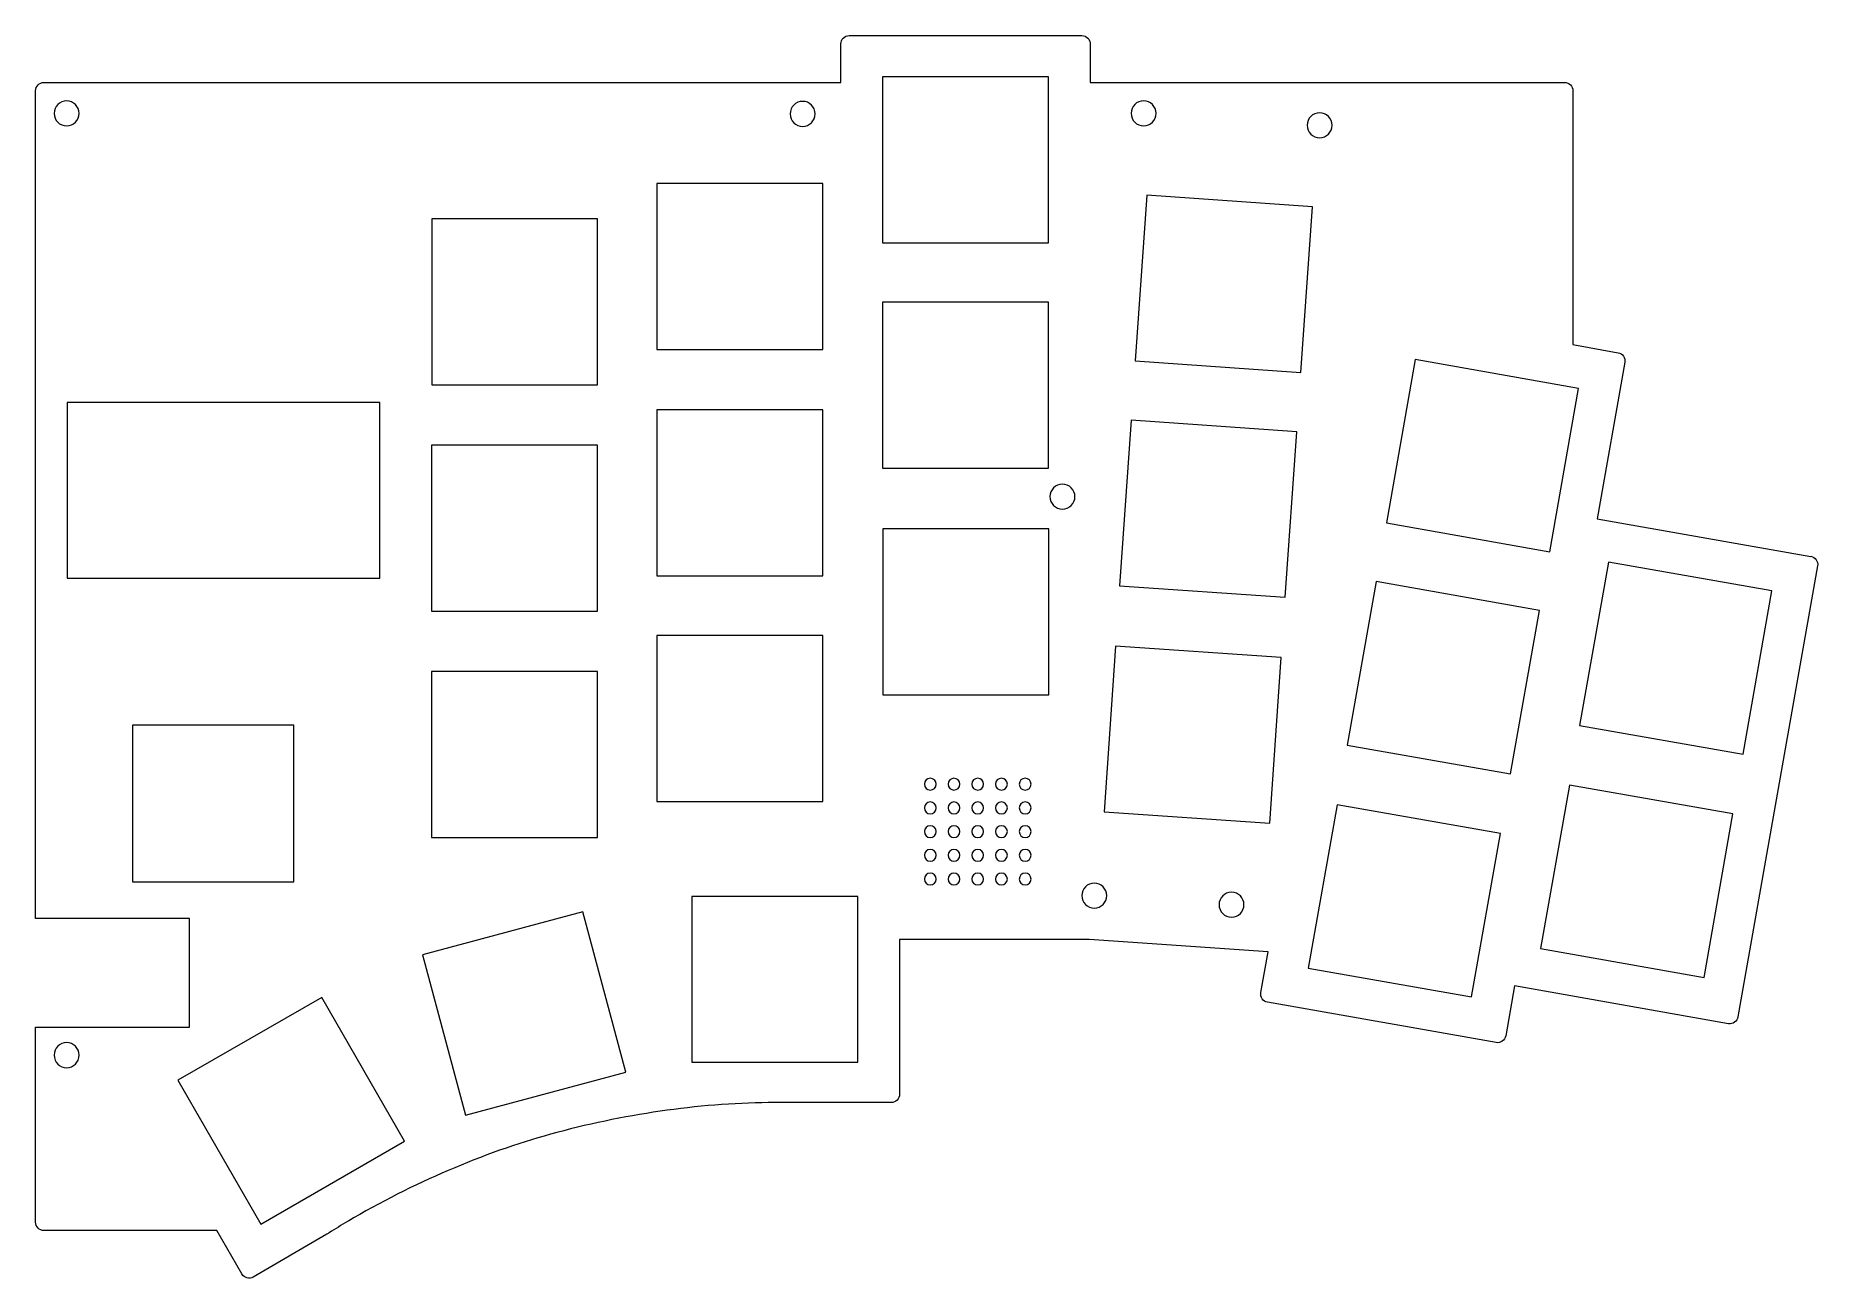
# Model space of a CAD drawing. Header units: millimetres. Extents: x 0 to 150, y 0 to 105.
import ezdxf

# ---------------------------------------------------------------- set-up
doc = ezdxf.new("R2010")
doc.units = ezdxf.units.MM
doc.header["$MEASUREMENT"] = 0
doc.layers.add('PCB holes', color=7, linetype='Continuous', lineweight=0)

msp = doc.modelspace()

# ---------------------------------------------------------------- linework, layer by layer
at = {"layer": 'PCB holes', "color": 5, "lineweight": 9, "true_color": 0x0000ff}
for points, knots in [([(149.74, 60.92), (149.74, 60.92), (131.73, 64.1), (131.73, 64.1), (131.73, 64.1), (134.06, 77.29), (134.06, 77.29), (134.12, 77.67), (133.87, 78.04), (133.49, 78.1), (133.49, 78.1), (129.68, 78.78), (129.68, 78.78), (129.68, 78.78), (129.68, 100.19), (129.68, 100.19), (129.68, 100.58), (129.37, 100.89), (128.98, 100.89), (128.98, 100.89), (88.98, 100.89), (88.98, 100.89), (88.98, 100.89), (88.98, 104.14), (88.98, 104.14), (88.98, 104.53), (88.66, 104.84), (88.28, 104.84), (88.28, 104.84), (68.65, 104.84), (68.65, 104.84), (68.27, 104.84), (67.95, 104.53), (67.95, 104.14), (67.95, 104.14), (67.95, 100.89), (67.95, 100.89), (67.95, 100.89), (0.75, 100.89), (0.75, 100.89), (0.36, 100.89), (0.05, 100.58), (0.05, 100.19), (0.05, 100.19), (0.05, 30.37), (0.05, 30.37), (0.05, 30.37), (13.02, 30.37), (13.02, 30.37), (13.02, 30.37), (13.02, 21.22), (13.02, 21.22), (13.02, 21.22), (0.05, 21.22), (0.05, 21.22), (0.05, 21.22), (0.05, 4.76), (0.05, 4.76), (0.05, 4.37), (0.36, 4.06), (0.75, 4.06), (0.75, 4.06), (15.32, 4.06), (15.32, 4.06), (15.32, 4.06), (17.44, 0.4), (17.44, 0.4), (17.63, 0.06), (18.06, -0.05), (18.4, 0.14), (18.4, 0.14), (24.61, 3.76), (24.61, 3.76), (24.64, 3.78), (24.68, 3.8), (24.72, 3.82), (24.74, 3.84), (24.77, 3.86), (24.8, 3.88), (25.32, 4.2), (25.83, 4.52), (26.34, 4.82), (26.51, 4.92), (26.69, 5.02), (26.86, 5.13), (32.4, 8.33), (38.35, 10.82), (44, 12.33), (50.16, 13.98), (56.5, 14.84), (62.38, 14.86), (62.38, 14.86), (72.2, 14.86), (72.2, 14.86), (72.59, 14.86), (72.9, 15.18), (72.9, 15.56), (72.9, 15.56), (72.9, 28.62), (72.9, 28.62), (72.9, 28.62), (88.88, 28.62), (88.88, 28.62), (88.88, 28.62), (103.97, 27.56), (103.97, 27.56), (103.97, 27.56), (103.36, 24.13), (103.36, 24.13), (103.3, 23.75), (103.55, 23.39), (103.93, 23.32), (103.93, 23.32), (123.2, 19.92), (123.2, 19.92), (123.58, 19.85), (123.94, 20.11), (124.01, 20.49), (124.01, 20.49), (124.75, 24.69), (124.75, 24.69), (124.75, 24.69), (142.79, 21.51), (142.79, 21.51), (143.17, 21.44), (143.53, 21.7), (143.6, 22.08), (143.6, 22.08), (150.31, 60.12), (150.31, 60.12), (150.38, 60.5), (150.12, 60.87), (149.74, 60.93), (149.74, 60.93), (149.74, 60.92), (149.74, 60.92), (149.74, 60.92), (149.74, 60.92), (149.74, 60.92)], [0, 0, 0, 0, 1, 1, 1, 2, 2, 2, 3, 3, 3, 4, 4, 4, 5, 5, 5, 6, 6, 6, 7, 7, 7, 8, 8, 8, 9, 9, 9, 10, 10, 10, 11, 11, 11, 12, 12, 12, 13, 13, 13, 14, 14, 14, 15, 15, 15, 16, 16, 16, 17, 17, 17, 18, 18, 18, 19, 19, 19, 20, 20, 20, 21, 21, 21, 22, 22, 22, 23, 23, 23, 24, 24, 24, 25, 25, 25, 26, 26, 26, 27, 27, 27, 28, 28, 28, 29, 29, 29, 30, 30, 30, 31, 31, 31, 32, 32, 32, 33, 33, 33, 34, 34, 34, 35, 35, 35, 36, 36, 36, 37, 37, 37, 38, 38, 38, 39, 39, 39, 40, 40, 40, 41, 41, 41, 42, 42, 42, 43, 43, 43, 44, 44, 44, 45, 45, 45, 46, 46, 46, 46]), ([(71.46, 101.37), (71.46, 101.37), (85.46, 101.37), (85.46, 101.37), (85.46, 101.37), (85.46, 87.36), (85.46, 87.36), (85.46, 87.36), (71.46, 87.36), (71.46, 87.36), (71.46, 87.36), (71.46, 101.37), (71.46, 101.37)], [0, 0, 0, 0, 1, 1, 1, 2, 2, 2, 3, 3, 3, 4, 4, 4, 4]), ([(1.61, 98.28), (1.61, 98.86), (2.07, 99.33), (2.66, 99.33), (3.24, 99.33), (3.71, 98.86), (3.71, 98.28), (3.71, 97.7), (3.24, 97.23), (2.66, 97.23), (2.07, 97.23), (1.61, 97.7), (1.61, 98.28)], [0, 0, 0, 0, 1, 1, 1, 2, 2, 2, 3, 3, 3, 4, 4, 4, 4]), ([(64.72, 99.3), (65.3, 99.3), (65.77, 98.83), (65.77, 98.24), (65.77, 97.66), (65.3, 97.19), (64.72, 97.19), (64.14, 97.19), (63.67, 97.66), (63.67, 98.24), (63.67, 98.83), (64.14, 99.3), (64.72, 99.3)], [0, 0, 0, 0, 1, 1, 1, 2, 2, 2, 3, 3, 3, 4, 4, 4, 4]), ([(93.48, 99.34), (94.06, 99.34), (94.53, 98.87), (94.53, 98.29), (94.53, 97.7), (94.06, 97.23), (93.48, 97.23), (92.9, 97.23), (92.43, 97.7), (92.43, 98.29), (92.43, 98.87), (92.9, 99.34), (93.48, 99.34)], [0, 0, 0, 0, 1, 1, 1, 2, 2, 2, 3, 3, 3, 4, 4, 4, 4]), ([(108.32, 98.33), (108.9, 98.33), (109.37, 97.86), (109.37, 97.28), (109.37, 96.7), (108.9, 96.23), (108.32, 96.23), (107.74, 96.23), (107.27, 96.7), (107.27, 97.28), (107.27, 97.86), (107.74, 98.33), (108.32, 98.33)], [0, 0, 0, 0, 1, 1, 1, 2, 2, 2, 3, 3, 3, 4, 4, 4, 4]), ([(52.44, 92.37), (52.44, 92.37), (66.44, 92.37), (66.44, 92.37), (66.44, 92.37), (66.44, 78.37), (66.44, 78.37), (66.44, 78.37), (52.44, 78.37), (52.44, 78.37), (52.44, 78.37), (52.44, 92.37), (52.44, 92.37)], [0, 0, 0, 0, 1, 1, 1, 2, 2, 2, 3, 3, 3, 4, 4, 4, 4]), ([(92.77, 77.41), (92.77, 77.41), (93.75, 91.38), (93.75, 91.38), (93.75, 91.38), (107.72, 90.4), (107.72, 90.4), (107.72, 90.4), (106.74, 76.44), (106.74, 76.44), (106.74, 76.44), (92.77, 77.41), (92.77, 77.41), (92.77, 77.41), (92.77, 77.41), (92.77, 77.41)], [0, 0, 0, 0, 1, 1, 1, 2, 2, 2, 3, 3, 3, 4, 4, 4, 5, 5, 5, 5]), ([(33.45, 89.4), (33.45, 89.4), (47.44, 89.4), (47.44, 89.4), (47.44, 89.4), (47.44, 75.4), (47.44, 75.4), (47.44, 75.4), (33.45, 75.4), (33.45, 75.4), (33.45, 75.4), (33.45, 89.4), (33.45, 89.4), (33.45, 89.4), (33.45, 89.4), (33.45, 89.4)], [0, 0, 0, 0, 1, 1, 1, 2, 2, 2, 3, 3, 3, 4, 4, 4, 5, 5, 5, 5]), ([(71.47, 82.35), (71.47, 82.35), (85.47, 82.35), (85.47, 82.35), (85.47, 82.35), (85.47, 68.35), (85.47, 68.35), (85.47, 68.35), (71.47, 68.35), (71.47, 68.35), (71.47, 68.35), (71.47, 82.35), (71.47, 82.35), (71.47, 82.35), (71.47, 82.35), (71.47, 82.35)], [0, 0, 0, 0, 1, 1, 1, 2, 2, 2, 3, 3, 3, 4, 4, 4, 5, 5, 5, 5]), ([(116.38, 77.53), (116.38, 77.53), (130.16, 75.09), (130.16, 75.09), (130.16, 75.09), (127.73, 61.31), (127.73, 61.31), (127.73, 61.31), (113.95, 63.74), (113.95, 63.74), (113.95, 63.74), (116.38, 77.53), (116.38, 77.53), (116.38, 77.53), (116.38, 77.53), (116.38, 77.53)], [0, 0, 0, 0, 1, 1, 1, 2, 2, 2, 3, 3, 3, 4, 4, 4, 5, 5, 5, 5]), ([(2.7, 73.9), (2.7, 73.9), (29.08, 73.9), (29.08, 73.9), (29.08, 73.9), (29.08, 59.08), (29.08, 59.08), (29.08, 59.08), (2.7, 59.08), (2.7, 59.08), (2.7, 59.08), (2.7, 73.9), (2.7, 73.9), (2.7, 73.9), (2.7, 73.9), (2.7, 73.9)], [0, 0, 0, 0, 1, 1, 1, 2, 2, 2, 3, 3, 3, 4, 4, 4, 5, 5, 5, 5]), ([(52.44, 73.28), (52.44, 73.28), (66.44, 73.28), (66.44, 73.28), (66.44, 73.28), (66.44, 59.28), (66.44, 59.28), (66.44, 59.28), (52.44, 59.28), (52.44, 59.28), (52.44, 59.28), (52.44, 73.28), (52.44, 73.28)], [0, 0, 0, 0, 1, 1, 1, 2, 2, 2, 3, 3, 3, 4, 4, 4, 4]), ([(105.41, 57.47), (105.41, 57.47), (91.45, 58.45), (91.45, 58.45), (91.45, 58.45), (92.42, 72.41), (92.42, 72.41), (92.42, 72.41), (106.39, 71.44), (106.39, 71.44), (106.39, 71.44), (105.41, 57.47), (105.41, 57.47), (105.41, 57.47), (105.41, 57.47), (105.41, 57.47)], [0, 0, 0, 0, 1, 1, 1, 2, 2, 2, 3, 3, 3, 4, 4, 4, 5, 5, 5, 5]), ([(33.42, 70.3), (33.42, 70.3), (47.42, 70.3), (47.42, 70.3), (47.42, 70.3), (47.42, 56.3), (47.42, 56.3), (47.42, 56.3), (33.42, 56.3), (33.42, 56.3), (33.42, 56.3), (33.42, 70.3), (33.42, 70.3)], [0, 0, 0, 0, 1, 1, 1, 2, 2, 2, 3, 3, 3, 4, 4, 4, 4]), ([(86.63, 64.91), (86.06, 64.91), (85.58, 65.38), (85.58, 65.96), (85.58, 66.54), (86.05, 67.01), (86.63, 67.01), (87.22, 67.01), (87.69, 66.54), (87.69, 65.96), (87.69, 65.38), (87.22, 64.91), (86.63, 64.91)], [0, 0, 0, 0, 1, 1, 1, 2, 2, 2, 3, 3, 3, 4, 4, 4, 4]), ([(85.49, 49.25), (85.49, 49.25), (71.49, 49.25), (71.49, 49.25), (71.49, 49.25), (71.49, 63.25), (71.49, 63.25), (71.49, 63.25), (85.49, 63.25), (85.49, 63.25), (85.49, 63.25), (85.49, 49.25), (85.49, 49.25)], [0, 0, 0, 0, 1, 1, 1, 2, 2, 2, 3, 3, 3, 4, 4, 4, 4]), ([(144.03, 44.23), (144.03, 44.23), (130.24, 46.66), (130.24, 46.66), (130.24, 46.66), (132.67, 60.44), (132.67, 60.44), (132.67, 60.44), (146.46, 58.01), (146.46, 58.01), (146.46, 58.01), (144.03, 44.23), (144.03, 44.23), (144.03, 44.23), (144.03, 44.23), (144.03, 44.23)], [0, 0, 0, 0, 1, 1, 1, 2, 2, 2, 3, 3, 3, 4, 4, 4, 5, 5, 5, 5]), ([(124.43, 42.58), (124.43, 42.58), (110.65, 45.01), (110.65, 45.01), (110.65, 45.01), (113.08, 58.8), (113.08, 58.8), (113.08, 58.8), (126.86, 56.37), (126.86, 56.37), (126.86, 56.37), (124.43, 42.58), (124.43, 42.58), (124.43, 42.58), (124.43, 42.58), (124.43, 42.58)], [0, 0, 0, 0, 1, 1, 1, 2, 2, 2, 3, 3, 3, 4, 4, 4, 5, 5, 5, 5]), ([(52.42, 54.26), (52.42, 54.26), (66.42, 54.26), (66.42, 54.26), (66.42, 54.26), (66.42, 40.25), (66.42, 40.25), (66.42, 40.25), (52.42, 40.25), (52.42, 40.25), (52.42, 40.25), (52.42, 54.26), (52.42, 54.26)], [0, 0, 0, 0, 1, 1, 1, 2, 2, 2, 3, 3, 3, 4, 4, 4, 4]), ([(104.11, 38.42), (104.11, 38.42), (90.14, 39.39), (90.14, 39.39), (90.14, 39.39), (91.12, 53.36), (91.12, 53.36), (91.12, 53.36), (105.08, 52.38), (105.08, 52.38), (105.08, 52.38), (104.11, 38.42), (104.11, 38.42)], [0, 0, 0, 0, 1, 1, 1, 2, 2, 2, 3, 3, 3, 4, 4, 4, 4]), ([(33.42, 51.21), (33.42, 51.21), (47.42, 51.21), (47.42, 51.21), (47.42, 51.21), (47.42, 37.2), (47.42, 37.2), (47.42, 37.2), (33.42, 37.2), (33.42, 37.2), (33.42, 37.2), (33.42, 51.21), (33.42, 51.21)], [0, 0, 0, 0, 1, 1, 1, 2, 2, 2, 3, 3, 3, 4, 4, 4, 4]), ([(8.21, 33.48), (8.21, 33.48), (8.21, 46.68), (8.21, 46.68), (8.21, 46.68), (21.81, 46.68), (21.81, 46.68), (21.81, 46.68), (21.81, 33.48), (21.81, 33.48), (21.81, 33.48), (8.21, 33.48), (8.21, 33.48)], [0, 0, 0, 0, 1, 1, 1, 2, 2, 2, 3, 3, 3, 4, 4, 4, 4]), ([(75.49, 41.21), (75.21, 41.21), (74.99, 41.43), (74.99, 41.71), (74.99, 41.99), (75.21, 42.21), (75.49, 42.21), (75.77, 42.21), (75.99, 41.99), (75.99, 41.71), (75.99, 41.43), (75.77, 41.21), (75.49, 41.21)], [0, 0, 0, 0, 1, 1, 1, 2, 2, 2, 3, 3, 3, 4, 4, 4, 4]), ([(77.49, 41.21), (77.22, 41.21), (76.99, 41.43), (76.99, 41.71), (76.99, 41.99), (77.21, 42.21), (77.49, 42.21), (77.77, 42.21), (77.99, 41.99), (77.99, 41.71), (77.99, 41.43), (77.77, 41.21), (77.49, 41.21)], [0, 0, 0, 0, 1, 1, 1, 2, 2, 2, 3, 3, 3, 4, 4, 4, 4]), ([(79.49, 41.21), (79.22, 41.21), (78.99, 41.43), (78.99, 41.71), (78.99, 41.99), (79.21, 42.21), (79.49, 42.21), (79.77, 42.21), (79.99, 41.99), (79.99, 41.71), (79.99, 41.43), (79.77, 41.21), (79.49, 41.21)], [0, 0, 0, 0, 1, 1, 1, 2, 2, 2, 3, 3, 3, 4, 4, 4, 4]), ([(81.49, 41.21), (81.22, 41.21), (80.99, 41.43), (80.99, 41.71), (80.99, 41.99), (81.21, 42.21), (81.49, 42.21), (81.77, 42.21), (81.99, 41.99), (81.99, 41.71), (81.99, 41.43), (81.77, 41.21), (81.49, 41.21)], [0, 0, 0, 0, 1, 1, 1, 2, 2, 2, 3, 3, 3, 4, 4, 4, 4]), ([(83.49, 41.21), (83.22, 41.21), (82.99, 41.43), (82.99, 41.71), (82.99, 41.99), (83.21, 42.21), (83.49, 42.21), (83.77, 42.21), (83.99, 41.99), (83.99, 41.71), (83.99, 41.43), (83.77, 41.21), (83.49, 41.21)], [0, 0, 0, 0, 1, 1, 1, 2, 2, 2, 3, 3, 3, 4, 4, 4, 4]), ([(140.74, 25.41), (140.74, 25.41), (126.95, 27.84), (126.95, 27.84), (126.95, 27.84), (129.38, 41.63), (129.38, 41.63), (129.38, 41.63), (143.17, 39.2), (143.17, 39.2), (143.17, 39.2), (140.74, 25.41), (140.74, 25.41), (140.74, 25.41), (140.74, 25.41), (140.74, 25.41)], [0, 0, 0, 0, 1, 1, 1, 2, 2, 2, 3, 3, 3, 4, 4, 4, 5, 5, 5, 5]), ([(75.49, 39.21), (75.21, 39.21), (74.99, 39.43), (74.99, 39.71), (74.99, 39.99), (75.21, 40.21), (75.49, 40.21), (75.77, 40.21), (75.99, 39.99), (75.99, 39.71), (75.99, 39.43), (75.77, 39.21), (75.49, 39.21)], [0, 0, 0, 0, 1, 1, 1, 2, 2, 2, 3, 3, 3, 4, 4, 4, 4]), ([(77.49, 39.21), (77.22, 39.21), (76.99, 39.43), (76.99, 39.71), (76.99, 39.99), (77.21, 40.21), (77.49, 40.21), (77.77, 40.21), (77.99, 39.99), (77.99, 39.71), (77.99, 39.43), (77.77, 39.21), (77.49, 39.21)], [0, 0, 0, 0, 1, 1, 1, 2, 2, 2, 3, 3, 3, 4, 4, 4, 4]), ([(79.49, 39.21), (79.22, 39.21), (78.99, 39.43), (78.99, 39.71), (78.99, 39.99), (79.21, 40.21), (79.49, 40.21), (79.77, 40.21), (79.99, 39.99), (79.99, 39.71), (79.99, 39.43), (79.77, 39.21), (79.49, 39.21)], [0, 0, 0, 0, 1, 1, 1, 2, 2, 2, 3, 3, 3, 4, 4, 4, 4]), ([(81.49, 39.21), (81.22, 39.21), (80.99, 39.43), (80.99, 39.71), (80.99, 39.99), (81.21, 40.21), (81.49, 40.21), (81.77, 40.21), (81.99, 39.99), (81.99, 39.71), (81.99, 39.43), (81.77, 39.21), (81.49, 39.21)], [0, 0, 0, 0, 1, 1, 1, 2, 2, 2, 3, 3, 3, 4, 4, 4, 4]), ([(83.49, 39.21), (83.22, 39.21), (82.99, 39.43), (82.99, 39.71), (82.99, 39.99), (83.21, 40.21), (83.49, 40.21), (83.77, 40.21), (83.99, 39.99), (83.99, 39.71), (83.99, 39.43), (83.77, 39.21), (83.49, 39.21)], [0, 0, 0, 0, 1, 1, 1, 2, 2, 2, 3, 3, 3, 4, 4, 4, 4]), ([(121.14, 23.77), (121.14, 23.77), (107.36, 26.2), (107.36, 26.2), (107.36, 26.2), (109.79, 39.98), (109.79, 39.98), (109.79, 39.98), (123.57, 37.55), (123.57, 37.55), (123.57, 37.55), (121.14, 23.77), (121.14, 23.77)], [0, 0, 0, 0, 1, 1, 1, 2, 2, 2, 3, 3, 3, 4, 4, 4, 4]), ([(75.49, 37.21), (75.21, 37.21), (74.99, 37.43), (74.99, 37.71), (74.99, 37.99), (75.21, 38.21), (75.49, 38.21), (75.77, 38.21), (75.99, 37.99), (75.99, 37.71), (75.99, 37.43), (75.77, 37.21), (75.49, 37.21)], [0, 0, 0, 0, 1, 1, 1, 2, 2, 2, 3, 3, 3, 4, 4, 4, 4]), ([(77.49, 37.21), (77.22, 37.21), (76.99, 37.43), (76.99, 37.71), (76.99, 37.99), (77.21, 38.21), (77.49, 38.21), (77.77, 38.21), (77.99, 37.99), (77.99, 37.71), (77.99, 37.43), (77.77, 37.21), (77.49, 37.21)], [0, 0, 0, 0, 1, 1, 1, 2, 2, 2, 3, 3, 3, 4, 4, 4, 4]), ([(79.49, 37.21), (79.22, 37.21), (78.99, 37.43), (78.99, 37.71), (78.99, 37.99), (79.21, 38.21), (79.49, 38.21), (79.77, 38.21), (79.99, 37.99), (79.99, 37.71), (79.99, 37.43), (79.77, 37.21), (79.49, 37.21)], [0, 0, 0, 0, 1, 1, 1, 2, 2, 2, 3, 3, 3, 4, 4, 4, 4]), ([(81.49, 37.21), (81.22, 37.21), (80.99, 37.43), (80.99, 37.71), (80.99, 37.99), (81.21, 38.21), (81.49, 38.21), (81.77, 38.21), (81.99, 37.99), (81.99, 37.71), (81.99, 37.43), (81.77, 37.21), (81.49, 37.21)], [0, 0, 0, 0, 1, 1, 1, 2, 2, 2, 3, 3, 3, 4, 4, 4, 4]), ([(83.49, 37.21), (83.22, 37.21), (82.99, 37.43), (82.99, 37.71), (82.99, 37.99), (83.21, 38.21), (83.49, 38.21), (83.77, 38.21), (83.99, 37.99), (83.99, 37.71), (83.99, 37.43), (83.77, 37.21), (83.49, 37.21)], [0, 0, 0, 0, 1, 1, 1, 2, 2, 2, 3, 3, 3, 4, 4, 4, 4]), ([(75.49, 35.21), (75.21, 35.21), (74.99, 35.43), (74.99, 35.71), (74.99, 35.99), (75.21, 36.21), (75.49, 36.21), (75.77, 36.21), (75.99, 35.99), (75.99, 35.71), (75.99, 35.43), (75.77, 35.21), (75.49, 35.21)], [0, 0, 0, 0, 1, 1, 1, 2, 2, 2, 3, 3, 3, 4, 4, 4, 4]), ([(77.49, 35.21), (77.22, 35.21), (76.99, 35.43), (76.99, 35.71), (76.99, 35.99), (77.21, 36.21), (77.49, 36.21), (77.77, 36.21), (77.99, 35.99), (77.99, 35.71), (77.99, 35.43), (77.77, 35.21), (77.49, 35.21)], [0, 0, 0, 0, 1, 1, 1, 2, 2, 2, 3, 3, 3, 4, 4, 4, 4]), ([(79.49, 35.21), (79.22, 35.21), (78.99, 35.43), (78.99, 35.71), (78.99, 35.99), (79.21, 36.21), (79.49, 36.21), (79.77, 36.21), (79.99, 35.99), (79.99, 35.71), (79.99, 35.43), (79.77, 35.21), (79.49, 35.21)], [0, 0, 0, 0, 1, 1, 1, 2, 2, 2, 3, 3, 3, 4, 4, 4, 4]), ([(81.49, 35.21), (81.22, 35.21), (80.99, 35.43), (80.99, 35.71), (80.99, 35.99), (81.21, 36.21), (81.49, 36.21), (81.77, 36.21), (81.99, 35.99), (81.99, 35.71), (81.99, 35.43), (81.77, 35.21), (81.49, 35.21)], [0, 0, 0, 0, 1, 1, 1, 2, 2, 2, 3, 3, 3, 4, 4, 4, 4]), ([(83.49, 35.21), (83.22, 35.21), (82.99, 35.43), (82.99, 35.71), (82.99, 35.99), (83.21, 36.21), (83.49, 36.21), (83.77, 36.21), (83.99, 35.99), (83.99, 35.71), (83.99, 35.43), (83.77, 35.21), (83.49, 35.21)], [0, 0, 0, 0, 1, 1, 1, 2, 2, 2, 3, 3, 3, 4, 4, 4, 4]), ([(75.49, 33.21), (75.21, 33.21), (74.99, 33.43), (74.99, 33.71), (74.99, 33.99), (75.21, 34.21), (75.49, 34.21), (75.77, 34.21), (75.99, 33.99), (75.99, 33.71), (75.99, 33.43), (75.77, 33.21), (75.49, 33.21)], [0, 0, 0, 0, 1, 1, 1, 2, 2, 2, 3, 3, 3, 4, 4, 4, 4]), ([(77.49, 33.21), (77.22, 33.21), (76.99, 33.43), (76.99, 33.71), (76.99, 33.99), (77.21, 34.21), (77.49, 34.21), (77.77, 34.21), (77.99, 33.99), (77.99, 33.71), (77.99, 33.43), (77.77, 33.21), (77.49, 33.21)], [0, 0, 0, 0, 1, 1, 1, 2, 2, 2, 3, 3, 3, 4, 4, 4, 4]), ([(79.49, 33.21), (79.22, 33.21), (78.99, 33.43), (78.99, 33.71), (78.99, 33.99), (79.21, 34.21), (79.49, 34.21), (79.77, 34.21), (79.99, 33.99), (79.99, 33.71), (79.99, 33.43), (79.77, 33.21), (79.49, 33.21)], [0, 0, 0, 0, 1, 1, 1, 2, 2, 2, 3, 3, 3, 4, 4, 4, 4]), ([(81.49, 33.21), (81.22, 33.21), (80.99, 33.43), (80.99, 33.71), (80.99, 33.99), (81.21, 34.21), (81.49, 34.21), (81.77, 34.21), (81.99, 33.99), (81.99, 33.71), (81.99, 33.43), (81.77, 33.21), (81.49, 33.21)], [0, 0, 0, 0, 1, 1, 1, 2, 2, 2, 3, 3, 3, 4, 4, 4, 4]), ([(83.49, 33.21), (83.22, 33.21), (82.99, 33.43), (82.99, 33.71), (82.99, 33.99), (83.21, 34.21), (83.49, 34.21), (83.77, 34.21), (83.99, 33.99), (83.99, 33.71), (83.99, 33.43), (83.77, 33.21), (83.49, 33.21)], [0, 0, 0, 0, 1, 1, 1, 2, 2, 2, 3, 3, 3, 4, 4, 4, 4]), ([(89.32, 31.26), (88.74, 31.26), (88.27, 31.73), (88.27, 32.31), (88.27, 32.89), (88.74, 33.36), (89.32, 33.36), (89.9, 33.36), (90.37, 32.89), (90.37, 32.31), (90.37, 31.73), (89.9, 31.26), (89.32, 31.26), (89.32, 31.26), (89.32, 31.26), (89.32, 31.26)], [0, 0, 0, 0, 1, 1, 1, 2, 2, 2, 3, 3, 3, 4, 4, 4, 5, 5, 5, 5]), ([(69.37, 18.26), (69.37, 18.26), (55.37, 18.26), (55.37, 18.26), (55.37, 18.26), (55.37, 32.25), (55.37, 32.25), (55.37, 32.25), (69.37, 32.25), (69.37, 32.25), (69.37, 32.25), (69.37, 18.26), (69.37, 18.26)], [0, 0, 0, 0, 1, 1, 1, 2, 2, 2, 3, 3, 3, 4, 4, 4, 4]), ([(100.89, 30.49), (100.31, 30.49), (99.84, 30.96), (99.84, 31.54), (99.84, 32.12), (100.31, 32.59), (100.89, 32.59), (101.48, 32.59), (101.94, 32.12), (101.94, 31.54), (101.94, 30.96), (101.48, 30.49), (100.89, 30.49)], [0, 0, 0, 0, 1, 1, 1, 2, 2, 2, 3, 3, 3, 4, 4, 4, 4]), ([(36.3, 13.8), (36.3, 13.8), (32.68, 27.33), (32.68, 27.33), (32.68, 27.33), (46.2, 30.95), (46.2, 30.95), (46.2, 30.95), (49.83, 17.43), (49.83, 17.43), (49.83, 17.43), (36.3, 13.8), (36.3, 13.8)], [0, 0, 0, 0, 1, 1, 1, 2, 2, 2, 3, 3, 3, 4, 4, 4, 4]), ([(19.04, 4.61), (19.04, 4.61), (12.04, 16.74), (12.04, 16.74), (12.04, 16.74), (24.17, 23.73), (24.17, 23.73), (24.17, 23.73), (31.16, 11.61), (31.16, 11.61), (31.16, 11.61), (19.04, 4.61), (19.04, 4.61)], [0, 0, 0, 0, 1, 1, 1, 2, 2, 2, 3, 3, 3, 4, 4, 4, 4]), ([(2.66, 17.8), (2.08, 17.8), (1.61, 18.27), (1.61, 18.86), (1.61, 19.44), (2.07, 19.91), (2.66, 19.91), (3.24, 19.91), (3.71, 19.44), (3.71, 18.86), (3.71, 18.27), (3.24, 17.8), (2.66, 17.8)], [0, 0, 0, 0, 1, 1, 1, 2, 2, 2, 3, 3, 3, 4, 4, 4, 4])]:
    msp.add_open_spline(points, degree=3, knots=knots, dxfattribs=at)

doc.saveas('drawing.dxf')
